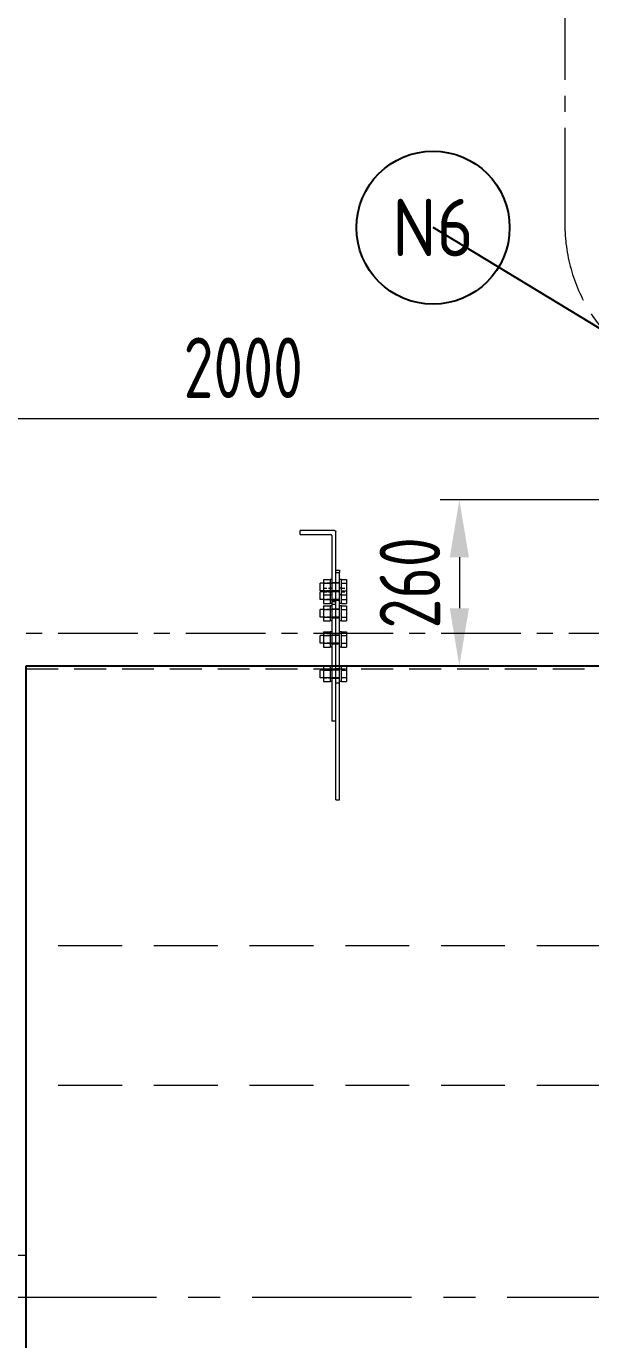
# Model space of a CAD drawing. Header units: millimetres. Extents: x -46397 to 283259, y -8690 to 23983.
# Drawn here: x 1913 to 2798, y 4936 to 6995 of the extents above; entities that cross this region are included whole.
import ezdxf
from ezdxf import colors
from ezdxf.entities.mleader import LeaderData, LeaderLine
from ezdxf.enums import TextEntityAlignment as Align
from ezdxf.math import Vec2, Vec3

# ---------------------------------------------------------------- set-up
doc = ezdxf.new("R2010")
doc.units = ezdxf.units.MM
for name, pattern in [('CENTER', [2, 1.25, -0.25, 0.25, -0.25]), ('HIDDEN', [0.375, 0.25, -0.125]), ('HIDDENX2', [0.75, 0.5, -0.25])]:
    doc.linetypes.add(name, pattern=pattern)
doc.layers.get('Defpoints').update_dxf_attribs({"lineweight": 0})
for name, color, linetype, lineweight in [('0-Dim', 7, 'Continuous', 0), ('CHUAN NET KHUAT', 4, 'HIDDEN', 0), ('DUONGCHINH', 7, 'Continuous', 25), ('DUONGTAM', 1, 'CENTER', 0), ('Long_AM_Visible', 30, 'Continuous', 25), ('PHANTOM 2', 8, 'Continuous', 0), ('Standard', 7, 'Continuous', 0)]:
    doc.layers.add(name, color=color, linetype=linetype, lineweight=lineweight)
doc.styles.add('GHI CHÚ 1', font='isocp_IV25.ttf', dxfattribs={"width": 0.8})
doc.styles.add('Long_Text', font='isocp.shx', dxfattribs={"width": 0.7})
doc.styles.get("Standard").update_dxf_attribs({"font": 'isocp.shx', "width": 0.8})
doc.dimstyles.new('1-30SCALE', dxfattribs={"dimtxt": 75, "dimasz": 75, "dimexe": 37.5, "dimexo": 30, "dimgap": 30, "dimtad": 1, "dimtoh": 1, "dimdec": 0, "dimdsep": 46, "dimtxsty": 'GHI CHÚ 1', "dimcen": 0.09, "dimclrd": 256, "dimclre": 256, "dimclrt": 2, "dimadec": 0, "dimazin": 0, "dimtfac": 1, "dimtdec": 0, "dimtofl": 0, "dimtmove": 0, "dimatfit": 3, "dimfxl": 1, "dimlwd": 0, "dimlwe": 0, "dimarcsym": 0})

# ---------------------------------------------------------------- blocks, each defined once
blk = doc.blocks.new('A$Cb6d5b212')
at = {"layer": 'CHUAN NET KHUAT', "color": 3, "linetype": 'HIDDENX2', "lineweight": 0, "ltscale": 100, "extrusion": (2.28848e-17, 1, 0)}
blk.add_line((-1500, 985), (0, 985), dxfattribs=at)
at = {"layer": 'CHUAN NET KHUAT', "color": 3, "linetype": 'HIDDENX2', "lineweight": 0, "ltscale": 200}
for p, q in [((0, 550.6), (-1500, 550.6)), ((0, 332), (-1500, 332))]:
    blk.add_line(p, q, dxfattribs=at)
at = {"layer": 'CHUAN NET KHUAT', "color": 4, "linetype": 'HIDDENX2', "lineweight": 0, "ltscale": 200}
blk.add_line((-1500, 65.4), (-3000, 65.4), dxfattribs=at)
at = {"layer": 'DUONGCHINH', "color": 2, "ltscale": 10, "extrusion": (2.28848e-17, 1, 0)}
for p, q in [((-1500, -990), (-1500, 990)), ((-1500, 990), (0, 990))]:
    blk.add_line(p, q, dxfattribs=at)
at = {"layer": 'DUONGTAM', "ltscale": 200}
blk.add_line((-3546.2, 0), (3546.2, 0), dxfattribs=at)
blk = doc.blocks.new('A$C0143f3ea')
at = {"layer": 'DUONGTAM', "color": 5, "lineweight": 0, "ltscale": 100, "extrusion": (2.28848e-17, 1, 0)}
blk.add_line((-3050, 1041), (3050, 1041), dxfattribs=at)
blk = doc.blocks.new('A$Cd98a78a3')
at = {"color": 7, "linetype": 'Continuous', "lineweight": 0, "ltscale": 10, "extrusion": (-2.28848e-17, 1, 0)}
for p, q in [((-1071, 1196), (-1071, 1202)), ((-1017, 1202), (-1071, 1202)), ((-1071, 1196), (-1023, 1196)), ((-1015, 1086.3), (-1015, 1200)), ((-1021, 1194), (-1021, 1086.3)), ((-1015, 1140), (-1009, 1140)), ((-1015, 985.9), (-1015, 1136.4)), ((-1015, 1136.4), (-1009, 1136.4)), ((-1009, 1140), (-1009, 1136.4)), ((-1009, 985.9), (-1009, 1136.4)), ((-1039.3, 1107.4), (-1039.3, 1119.4)), ((-1034, 1119.4), (-1039.3, 1119.4)), ((-1034, 1125.3), (-1034, 1119.4)), ((-1034, 1125.3), (-1024, 1125.3)), ((-1034, 1119.4), (-1034, 1107.4)), ((-1034, 1119.4), (-1024, 1119.4)), ((-1024, 1125.4), (-1024, 1101.4)), ((-1021, 1125.4), (-1024, 1125.4)), ((-1006, 1125.4), (-1009, 1125.4)), ((-1006, 1101.4), (-1006, 1125.4)), ((-1006, 1125.3), (-998, 1125.3)), ((-1006, 1119.4), (-998, 1119.4)), ((-998, 1125.3), (-998, 1119.4)), ((-998, 1119.4), (-998, 1107.4)), ((-1034, 1107.4), (-1039.3, 1107.4)), ((-1039.3, 1093.7), (-1039.3, 1105.7)), ((-1034, 1105.7), (-1039.3, 1105.7)), ((-1034, 1093.7), (-1039.3, 1093.7)), ((-1034, 1107.4), (-1034, 1101.4)), ((-1034, 1107.4), (-1024, 1107.4)), ((-1034, 1101.4), (-1034, 1093.7)), ((-1034, 1101.4), (-1024, 1101.4)), ((-1034, 1093.7), (-1034, 1087.7)), ((-1034, 1093.7), (-1024, 1093.7)), ((-1024, 1101.4), (-1024, 1087.7)), ((-1021, 1101.4), (-1024, 1101.4)), ((-1006, 1101.4), (-1009, 1101.4)), ((-1006, 1107.4), (-998, 1107.4)), ((-1006, 1087.7), (-1006, 1101.4)), ((-1006, 1101.4), (-998, 1101.4)), ((-1006, 1093.7), (-998, 1093.7)), ((-998, 1107.4), (-998, 1101.4)), ((-998, 1101.4), (-998, 1093.7)), ((-998, 1093.7), (-998, 1087.7)), ((-1039.3, 1066.2), (-1039.3, 1078.2)), ((-1034, 1078.2), (-1039.3, 1078.2)), ((-1034, 1087.7), (-1024, 1087.7)), ((-1034, 1084.2), (-1034, 1078.2)), ((-1034, 1084.2), (-1024, 1084.2)), ((-1034, 1078.2), (-1034, 1066.2)), ((-1034, 1078.2), (-1024, 1078.2)), ((-1021, 1087.7), (-1024, 1087.7)), ((-1024, 1084.2), (-1024, 1060.2)), ((-1021, 1084.2), (-1024, 1084.2)), ((-1021, 1086.3), (-1021, 903.3)), ((-1015, 1086.3), (-1021, 1086.3)), ((-1006, 1087.7), (-1009, 1087.7)), ((-1006, 1084.2), (-1009, 1084.2)), ((-1006, 1087.7), (-998, 1087.7)), ((-1006, 1060.2), (-1006, 1084.2)), ((-1006, 1084.2), (-998, 1084.2)), ((-1006, 1078.2), (-998, 1078.2)), ((-998, 1084.2), (-998, 1078.2)), ((-998, 1078.2), (-998, 1066.2)), ((-1034, 1066.2), (-1039.3, 1066.2)), ((-1034, 1066.2), (-1034, 1060.3)), ((-1034, 1066.2), (-1024, 1066.2)), ((-1034, 1060.3), (-1024, 1060.3)), ((-1021, 1060.2), (-1024, 1060.2)), ((-1006, 1060.2), (-1009, 1060.2)), ((-1006, 1066.2), (-998, 1066.2)), ((-1006, 1060.3), (-998, 1060.3)), ((-998, 1066.2), (-998, 1060.3)), ((-1039.3, 1025.3), (-1039.3, 1037.3)), ((-1034, 1037.3), (-1039.3, 1037.3)), ((-1034, 1043.2), (-1034, 1037.2)), ((-1034, 1043.2), (-1024, 1043.2)), ((-1034, 1037.2), (-1034, 1025.3)), ((-1034, 1037.2), (-1024, 1037.2)), ((-1024, 1043.3), (-1024, 1019.3)), ((-1021, 1043.3), (-1024, 1043.3)), ((-1006, 1043.3), (-1009, 1043.3)), ((-1006, 1019.3), (-1006, 1043.3)), ((-1006, 1043.2), (-998, 1043.2)), ((-1006, 1037.2), (-998, 1037.2)), ((-998, 1043.2), (-998, 1037.2)), ((-998, 1037.2), (-998, 1025.3)), ((-1034, 1025.3), (-1039.3, 1025.3)), ((-1034, 1025.3), (-1034, 1019.3)), ((-1034, 1025.3), (-1024, 1025.3)), ((-1034, 1019.3), (-1024, 1019.3)), ((-1021, 1019.3), (-1024, 1019.3)), ((-1006, 1019.3), (-1009, 1019.3)), ((-1006, 1025.3), (-998, 1025.3)), ((-1006, 1019.3), (-998, 1019.3)), ((-998, 1025.3), (-998, 1019.3)), ((-1034, 989.3), (-1034, 983.3)), ((-1034, 989.3), (-1024, 989.3)), ((-1024, 989.3), (-1024, 965.3)), ((-1021, 989.3), (-1024, 989.3)), ((-1006, 989.3), (-1009, 989.3)), ((-1006, 965.3), (-1006, 989.3)), ((-1006, 989.3), (-998, 989.3)), ((-998, 989.3), (-998, 983.3)), ((-1039.3, 971.3), (-1039.3, 983.3)), ((-1034, 983.3), (-1039.3, 983.3)), ((-1034, 971.3), (-1039.3, 971.3)), ((-1034, 983.3), (-1034, 971.4)), ((-1034, 983.3), (-1024, 983.3)), ((-1034, 971.4), (-1034, 965.4)), ((-1034, 971.4), (-1024, 971.4)), ((-1015, 985.9), (-1009, 985.9)), ((-1015, 779.7), (-1015, 985.9)), ((-1009, 779.7), (-1009, 985.9)), ((-1006, 983.3), (-998, 983.3)), ((-1006, 971.4), (-998, 971.4)), ((-998, 983.3), (-998, 971.4)), ((-998, 971.4), (-998, 965.4)), ((-1034, 965.4), (-1024, 965.4)), ((-1021, 965.3), (-1024, 965.3)), ((-1006, 965.3), (-1009, 965.3)), ((-1006, 965.4), (-998, 965.4)), ((-1015, 903.3), (-1021, 903.3)), ((-1015, 779.7), (-1009, 779.7))]:
    blk.add_line(p, q, dxfattribs=at)
at = {"color": 4, "linetype": 'HIDDENX2', "lineweight": 0, "ltscale": 10, "extrusion": (-2.28848e-17, 1, 0)}
for p, q in [((-1009, 1119.4), (-1034, 1119.4)), ((-1034, 1119.4), (-1021, 1119.4)), ((-1021, 1120.4), (-1015, 1120.4)), ((-1015, 1120.4), (-1009, 1120.4)), ((-1034, 1111.7), (-1024, 1111.7)), ((-1009, 1107.4), (-1034, 1107.4)), ((-1034, 1107.4), (-1021, 1107.4)), ((-1009, 1105.7), (-1034, 1105.7)), ((-1034, 1105.7), (-1024, 1105.7)), ((-1034, 1105.7), (-1021, 1105.7)), ((-1009, 1093.7), (-1034, 1093.7)), ((-1034, 1093.7), (-1021, 1093.7)), ((-1021, 1111.7), (-1024, 1111.7)), ((-1021, 1106.7), (-1015, 1106.7)), ((-1021, 1106.4), (-1015, 1106.4)), ((-1021, 1092.7), (-1015, 1092.7)), ((-1015, 1106.7), (-1009, 1106.7)), ((-1015, 1106.4), (-1009, 1106.4)), ((-1015, 1092.7), (-1009, 1092.7)), ((-1006, 1111.7), (-1009, 1111.7)), ((-1006, 1111.7), (-998, 1111.7)), ((-1006, 1105.7), (-998, 1105.7)), ((-1009, 1078.2), (-1034, 1078.2)), ((-1034, 1078.2), (-1021, 1078.2)), ((-1015, 1090), (-1021, 1090)), ((-1021, 1079.2), (-1015, 1079.2)), ((-1015, 1079.2), (-1009, 1079.2)), ((-1009, 1066.2), (-1034, 1066.2)), ((-1034, 1066.2), (-1021, 1066.2)), ((-1021, 1065.2), (-1015, 1065.2)), ((-1015, 1065.2), (-1009, 1065.2)), ((-1009, 1037.3), (-1034, 1037.3)), ((-1034, 1037.3), (-1021, 1037.3)), ((-1021, 1038.3), (-1015, 1038.3)), ((-1015, 1038.3), (-1009, 1038.3)), ((-1009, 1025.3), (-1034, 1025.3)), ((-1034, 1025.3), (-1021, 1025.3)), ((-1021, 1024.3), (-1015, 1024.3)), ((-1015, 1024.3), (-1009, 1024.3)), ((-1015, 990), (-1009, 990)), ((-1009, 983.3), (-1034, 983.3)), ((-1034, 983.3), (-1021, 983.3)), ((-1009, 971.3), (-1034, 971.3)), ((-1034, 971.3), (-1021, 971.3)), ((-1021, 984.3), (-1015, 984.3)), ((-1021, 970.3), (-1015, 970.3)), ((-1015, 984.3), (-1009, 984.3)), ((-1015, 970.3), (-1009, 970.3)), ((-1015, 963), (-1009, 963))]:
    blk.add_line(p, q, dxfattribs=at)
at = {"color": 7, "linetype": 'Continuous', "lineweight": 0, "ltscale": 10}
blk.add_arc((-1023, 1194), 2, 0, 90, dxfattribs=at)
at = {"color": 7, "linetype": 'Continuous', "lineweight": 0, "ltscale": 10, "extrusion": (0, 0, -1)}
blk.add_arc((1017, 1200), 2, 90, 180, dxfattribs=at)
blk = doc.blocks.new('_TagCircle')
at = {"color": 0, "linetype": 'ByBlock', "lineweight": -2, "transparency": 16777216}
blk.add_circle((0, 0), 4, dxfattribs=at)
at = {"layer": 'Long_AM_Visible', "color": 0, "transparency": 16777216, "style": 'Long_Text'}
blk.add_attdef('TAGNUMBER', text='', height=3, dxfattribs=at).set_placement((0, -1.5), align=Align.CENTER)
blk = doc.blocks.new('_Open30')
at = {"color": 0, "linetype": 'ByBlock', "lineweight": -2}
for p, q in [((-1, 0.268), (0, 0)), ((0, 0), (-1, -0.268)), ((0, 0), (-1, 0))]:
    blk.add_line(p, q, dxfattribs=at)
blk = doc.blocks.new('*D186')
at = {"layer": 'Defpoints', "color": 0, "transparency": 16777216}
for p in [(3253.2, 6380.4), (3253.2, 6254.1, -1.5), (1253.2, 6192.6, -1.5)]:
    blk.add_point(p, dxfattribs=at)
at = {"layer": 'PHANTOM 2', "linetype": 'Continuous', "lineweight": 0, "transparency": 16777216}
for p, q in [((1253.2, 6222.6), (1253.2, 6410.4)), ((3253.2, 6284.1), (3253.2, 6410.4)), ((1343.2, 6380.4), (3163.2, 6380.4))]:
    blk.add_line(p, q, dxfattribs=at)
at = {"layer": 'PHANTOM 2', "transparency": 16777216}
for points in [[(1343.2, 6395.4), (1343.2, 6365.4), (1253.2, 6380.4)], [(3163.2, 6395.4), (3163.2, 6365.4), (3253.2, 6380.4)]]:
    blk.add_solid(points, dxfattribs=at)
at = {"layer": 'PHANTOM 2', "color": 2, "transparency": 16777216, "insert": (2253.2, 6459.8), "char_height": 95, "attachment_point": 5, "style": 'GHI CHÚ 1'}
blk.add_mtext('2000', dxfattribs=at)
blk = doc.blocks.new('*D1433')
at = {"layer": 'Defpoints', "color": 0, "transparency": 16777216}
for p in [(3174.2, 6252.6, -1.5), (2591.8, 5992.6), (3161.6, 5992.6, -1.5)]:
    blk.add_point(p, dxfattribs=at)
at = {"layer": 'PHANTOM 2', "linetype": 'Continuous', "lineweight": 0, "transparency": 16777216}
for p, q in [((3144.2, 6252.6), (2561.8, 6252.6)), ((2591.8, 6162.6), (2591.8, 6082.6)), ((3131.6, 5992.6), (2561.8, 5992.6))]:
    blk.add_line(p, q, dxfattribs=at)
at = {"layer": 'PHANTOM 2', "transparency": 16777216}
for points in [[(2576.8, 6162.6), (2606.8, 6162.6), (2591.8, 6252.6)], [(2576.8, 6082.6), (2606.8, 6082.6), (2591.8, 5992.6)]]:
    blk.add_solid(points, dxfattribs=at)
at = {"layer": 'PHANTOM 2', "color": 2, "transparency": 16777216, "insert": (2514.3, 6122.6), "char_height": 95, "attachment_point": 5, "rotation": 90, "style": 'GHI CHÚ 1'}
blk.add_mtext('260', dxfattribs=at)

msp = doc.modelspace()

# ---------------------------------------------------------------- linework, layer by layer
at = {"layer": 'DUONGTAM', "color": 5, "lineweight": 0, "ltscale": 100, "elevation": -1.5}
msp.add_lwpolyline([(2757.15, 8236.24), (2757.15, 6736.24), (2757.15, 6686.41, 0.2842961), (2899.51, 6452.98, 0.2389867), (3926.79, 6452.98, 0.2842961), (4069.15, 6686.41), (4069.15, 6736.24), (4069.15, 8236.24), (4069.15, 8286.06, 0.2842961), (3926.79, 8519.5, 0.2389867), (2899.51, 8519.5, 0.2842961), (2757.15, 8286.06)], format="xyb", close=True, dxfattribs=at)

# ---------------------------------------------------------------- block references
at = {"layer": 'Standard'}
for name in ['A$Cd98a78a3', 'A$C0143f3ea', 'A$Cb6d5b212']:
    msp.add_blockref(name, (3413.15, 5002.56, -1.5), dxfattribs=at)

# ---------------------------------------------------------------- dimensions: what is measured, and where the dimension line sits
at = {"layer": 'PHANTOM 2'}
dim = msp.add_linear_dim(base=(3253.15, 6380.44), p1=(1253.15, 6192.56, -1.5), p2=(3253.15, 6254.06, -1.5), dimstyle='1-30SCALE', override={"dimtxt": 95, "dimasz": 90, "dimexe": 30, "dimtmove": 1}, dxfattribs=at)
dim.commit()
dim.dimension.update_dxf_attribs({"geometry": '*D186', "text_midpoint": (2253.15, 6459.8)})
dim = msp.add_linear_dim(base=(2591.81, 5992.56), p1=(3174.15, 6252.56, -1.5), p2=(3161.63, 5992.56, -1.5), angle=90, dimstyle='1-30SCALE', override={"dimtxt": 95, "dimasz": 90, "dimexe": 30, "dimtmove": 1}, dxfattribs=at)
dim.commit()
dim.dimension.update_dxf_attribs({"geometry": '*D1433', "text_midpoint": (2514.3, 6122.56)})

# ---------------------------------------------------------------- leaders
at = {"layer": '0-Dim', "color": 6}
ml = msp.add_multileader_block('Standard', dxfattribs=at)
ml.set_content('_TagCircle', color=6, scale=30)
ml.set_attribute('TAGNUMBER', 'N6', width=0)
ml.set_leader_properties(color=5)
ml.set_arrow_properties(name='OPEN30')
ml.build(insert=Vec2(0, 0))
ml.multileader.update_dxf_attribs({"has_dogleg": 0, "text_left_attachment_type": 6, "text_right_attachment_type": 6, "dogleg_length": 0.36, "arrow_head_size": 60, "block_connection_type": 1})
ctx = ml.context
ctx.base_point, ctx.char_height, ctx.arrow_head_size, ctx.landing_gap_size, ctx.plane_origin = Vec3(2550.62, 6679.48, -1.5), 56, 60, 1.4, Vec3(2900.91, 6576.2, -1.5)
ctx.left_attachment, ctx.right_attachment, ctx.attachment_type = 6, 6, 1
notes = []
notes.append((ctx, [(0, (1, 1, 0), (2550.98, 6679.48, -1.5), (-1, 0), 0.36, [(0, [(3253.15, 6254.06, -1.5)], 0, [])])]))
ctx.block.insert = Vec3(2550.62, 6679.48, -1.5)
for ctx, leaders in notes:
    for number, flags, end, landing, length, lines in leaders:
        leader = LeaderData()
        leader.index, (leader.has_last_leader_line, leader.has_dogleg_vector, leader.attachment_direction) = number, flags
        leader.last_leader_point, leader.dogleg_vector, leader.dogleg_length = Vec3(end), Vec3(landing), length
        for number, points, colour, breaks in lines:
            line = LeaderLine()
            line.index, line.vertices, line.color, line.breaks = number, Vec3.list(points), colors.encode_raw_color(colour), breaks
            leader.lines.append(line)
        ctx.leaders.append(leader)

doc.saveas('drawing.dxf')
